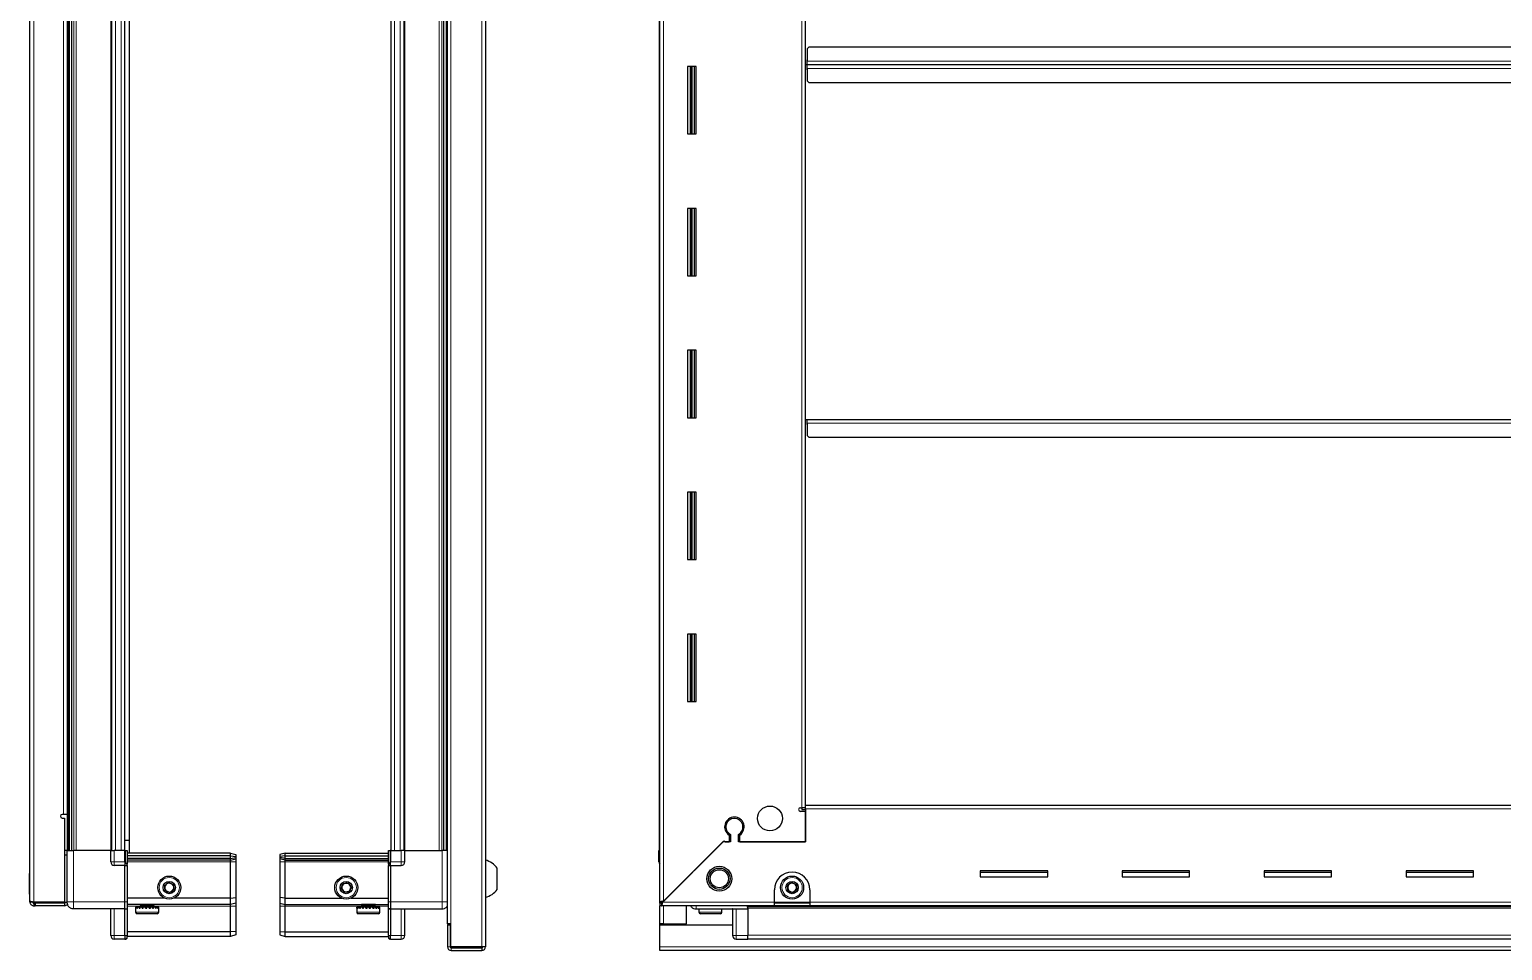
# Model space of a CAD drawing. Header units: millimetres. Extents: x 1319 to 4474, y 312 to 1769.
# Drawn here: x 2843 to 3673, y 777 to 1296 of the extents above; entities that cross this region are included whole.
import ezdxf

# ---------------------------------------------------------------- set-up
doc = ezdxf.new("R2010")
doc.units = ezdxf.units.MM

msp = doc.modelspace()

# ---------------------------------------------------------------- linework, layer by layer
at = {"color": 8, "linetype": 'Continuous', "lineweight": 18}
for p, q in [((3098.23, 1573.72), (3098.23, 778.92)), ((3080.83, 1560.82), (3080.83, 791.82)), ((2845.73, 1548.57), (2845.73, 804.07)), ((3200.64, 1547.97), (3200.64, 804.67)), ((2865.86, 1519.32), (2865.86, 833.32)), ((2868.31, 833.32), (2868.31, 1519.32)), ((2869.72, 1519.32), (2869.72, 833.32)), ((2889.13, 833.32), (2889.13, 1519.32)), ((2891.78, 833.32), (2891.78, 1519.32)), ((2894.98, 833.32), (2894.98, 1519.32)), ((3048.98, 1519.32), (3048.98, 833.32)), ((3052.18, 1519.32), (3052.18, 833.32)), ((3054.83, 1519.32), (3054.83, 833.32)), ((3074.23, 833.32), (3074.23, 1519.32)), ((3075.64, 1519.32), (3075.64, 833.32)), ((3078.09, 833.32), (3078.09, 1519.32)), ((2862.53, 853.57), (2862.53, 1499.07)), ((3278.44, 857.32), (3278.44, 1495.32)), ((4314.54, 1278.42), (3281.54, 1278.42)), ((3215.54, 1275.32), (3215.54, 1237.32)), ((3216.77, 1275.32), (3216.77, 1237.32)), ((3281.54, 1274.22), (4314.54, 1274.22)), ((3215.54, 1195.32), (3215.54, 1157.32)), ((3216.77, 1195.32), (3216.77, 1157.32)), ((3215.54, 1115.32), (3215.54, 1077.32)), ((3216.77, 1115.32), (3216.77, 1077.32)), ((3281.54, 1074.22), (4314.54, 1074.22)), ((3215.54, 1035.32), (3215.54, 997.32)), ((3216.77, 1035.32), (3216.77, 997.32)), ((3215.54, 955.32), (3215.54, 917.32)), ((3216.77, 955.32), (3216.77, 917.32)), ((4315.54, 856.72), (3280.54, 856.72)), ((2864.63, 833.32), (2864.63, 853.57)), ((2868.13, 833.32), (2868.13, 804.32)), ((2891.13, 833.32), (2891.13, 826.82)), ((3046.83, 833.32), (3046.49, 833.32)), ((3052.83, 833.32), (3052.83, 826.82)), ((3075.83, 833.32), (3075.83, 804.32)), ((2889.13, 826.82), (2891.13, 826.82)), ((2891.13, 826.82), (2891.13, 824.82)), ((2897.13, 826.82), (2891.13, 826.82)), ((2897.13, 826.82), (2897.46, 826.82)), ((2898.33, 824.62), (2897.13, 824.62)), ((2956.63, 826.82), (2898.33, 826.82)), ((2956.63, 826.82), (2959.63, 826.82)), ((2987.33, 826.82), (2984.33, 826.82)), ((2987.33, 826.82), (3045.63, 826.82)), ((3046.83, 824.62), (3045.63, 824.62)), ((3046.83, 826.82), (3046.49, 826.82)), ((3046.83, 826.82), (3052.83, 826.82)), ((3054.83, 826.82), (3052.83, 826.82)), ((3052.83, 826.82), (3052.83, 824.82)), ((3198.54, 826.82), (3198.04, 826.82)), ((2897.13, 804.32), (2868.13, 804.32)), ((2891.13, 800.32), (2891.13, 785.32)), ((2897.13, 804.32), (2898.33, 804.32)), ((2898.33, 800.12), (2897.13, 800.12)), ((2905.63, 801.82), (2898.33, 801.82)), ((2903.3, 798.42), (2903.13, 798.42)), ((2916.13, 798.42), (2903.3, 798.42)), ((2956.63, 801.82), (2913.63, 801.82)), ((2959.63, 801.82), (2956.63, 801.82)), ((2984.33, 801.82), (2987.33, 801.82)), ((2987.33, 801.82), (3030.33, 801.82)), ((3040.83, 798.42), (3027.83, 798.42)), ((3038.33, 801.82), (3045.63, 801.82)), ((3046.83, 804.32), (3045.63, 804.32)), ((3046.83, 800.12), (3045.63, 800.12)), ((3046.83, 804.32), (3075.83, 804.32)), ((3052.83, 800.32), (3052.83, 785.32)), ((3200.14, 804.17), (3263.04, 804.17)), ((3200.64, 791.82), (3200.64, 802.07)), ((3224.84, 798.42), (3220.54, 798.42)), ((3233.54, 798.42), (3224.84, 798.42)), ((3241.54, 785.32), (3241.54, 800.32)), ((3248.04, 802.06), (4348.04, 802.06)), ((3248.04, 800.82), (4348.04, 800.82)), ((3283.04, 804.17), (3263.04, 804.17)), ((3283.04, 804.17), (4313.04, 804.17)), ((3200.64, 791.32), (3200.64, 791.82)), ((2891.13, 785.32), (2889.13, 785.32)), ((2897.13, 785.32), (2891.13, 785.32)), ((2891.13, 785.32), (2891.13, 783.32)), ((2897.13, 785.32), (2898.33, 785.32)), ((3046.83, 785.32), (3045.63, 785.32)), ((3046.83, 785.32), (3052.83, 785.32)), ((3052.83, 785.32), (3052.83, 783.32)), ((3052.83, 785.32), (3054.83, 785.32)), ((3239.54, 785.32), (3241.54, 785.32)), ((3241.54, 783.32), (3241.54, 785.32)), ((3248.04, 785.32), (3241.54, 785.32)), ((3248.04, 785.47), (4348.04, 785.47)), ((3080.33, 778.92), (3078.83, 778.92)), ((3080.93, 778.32), (3080.93, 776.82)), ((4397.54, 778.92), (3198.54, 778.92))]:
    msp.add_line(p, q, dxfattribs=at)
at = {"color": 7, "linetype": 'Continuous', "lineweight": 25}
for p, q in [((3100.33, 1573.72), (3100.33, 778.92)), ((3078.73, 1560.82), (3078.73, 791.82)), ((2843.63, 804.67), (2843.63, 1547.97)), ((3198.54, 804.07), (3198.54, 1548.57)), ((2865.28, 833.32), (2865.28, 1519.32)), ((2867.07, 1519.32), (2867.07, 833.32)), ((2867.1, 1519.32), (2867.1, 833.32)), ((2889.78, 833.32), (2889.78, 1519.32)), ((2896.98, 833.32), (2896.98, 1519.32)), ((3046.98, 1519.32), (3046.98, 833.32)), ((3054.18, 1519.32), (3054.18, 833.32)), ((3076.85, 833.32), (3076.85, 1519.32)), ((3076.88, 833.32), (3076.88, 1519.32)), ((3078.68, 1519.32), (3078.68, 833.32)), ((3198.19, 1519.32), (3198.19, 833.32)), ((2899.48, 1512.32), (2899.48, 838.82)), ((2864.63, 1499.07), (2864.63, 853.57)), ((3280.54, 858.82), (3280.54, 1493.82)), ((3281.54, 1279.17), (3281.29, 1279.17)), ((3281.29, 1279.17), (3281.29, 1276.32)), ((3282.54, 1286.32), (3281.54, 1285.32)), ((3281.54, 1285.32), (3281.54, 1278.42)), ((3281.54, 1276.32), (3281.54, 1278.42)), ((4313.54, 1286.32), (3282.54, 1286.32)), ((3219.04, 1275.32), (3214.04, 1275.32)), ((3214.04, 1275.32), (3214.04, 1237.32)), ((3216.19, 1237.32), (3216.19, 1275.32)), ((3217.98, 1237.32), (3217.98, 1275.32)), ((3218.01, 1237.32), (3218.01, 1275.32)), ((3219.04, 1237.32), (3219.04, 1275.32)), ((3281.29, 1276.32), (3280.54, 1276.32)), ((3281.29, 1276.32), (3281.29, 1273.47)), ((3281.29, 1273.47), (3281.54, 1273.47)), ((3281.54, 1274.22), (3281.54, 1276.32)), ((4314.54, 1276.32), (3281.54, 1276.32)), ((3281.54, 1274.22), (3281.54, 1267.32)), ((3281.54, 1267.32), (3282.54, 1266.32)), ((3282.54, 1266.32), (4313.54, 1266.32)), ((3214.04, 1237.32), (3219.04, 1237.32)), ((3219.04, 1195.32), (3214.04, 1195.32)), ((3214.04, 1195.32), (3214.04, 1157.32)), ((3216.19, 1157.32), (3216.19, 1195.32)), ((3217.98, 1157.32), (3217.98, 1195.32)), ((3218.01, 1157.32), (3218.01, 1195.32)), ((3219.04, 1157.32), (3219.04, 1195.32)), ((3214.04, 1157.32), (3219.04, 1157.32)), ((3219.04, 1115.32), (3214.04, 1115.32)), ((3214.04, 1115.32), (3214.04, 1077.32)), ((3216.19, 1077.32), (3216.19, 1115.32)), ((3217.98, 1077.32), (3217.98, 1115.32)), ((3218.01, 1077.32), (3218.01, 1115.32)), ((3219.04, 1077.32), (3219.04, 1115.32)), ((3214.04, 1077.32), (3219.04, 1077.32)), ((3280.54, 1076.32), (3281.29, 1076.32)), ((3281.29, 1076.32), (3281.29, 1073.47)), ((3281.29, 1073.47), (3281.54, 1073.47)), ((3281.54, 1074.22), (3281.54, 1076.32)), ((3281.54, 1076.32), (4314.54, 1076.32)), ((3281.54, 1074.22), (3281.54, 1067.32)), ((3281.54, 1067.32), (3282.54, 1066.32)), ((3282.54, 1066.32), (4313.54, 1066.32)), ((3219.04, 1035.32), (3214.04, 1035.32)), ((3214.04, 1035.32), (3214.04, 997.32)), ((3216.19, 997.32), (3216.19, 1035.32)), ((3217.98, 997.32), (3217.98, 1035.32)), ((3218.01, 997.32), (3218.01, 1035.32)), ((3219.04, 997.32), (3219.04, 1035.32)), ((3214.04, 997.32), (3219.04, 997.32)), ((3219.04, 955.32), (3214.04, 955.32)), ((3214.04, 955.32), (3214.04, 917.32)), ((3216.19, 917.32), (3216.19, 955.32)), ((3217.98, 917.32), (3217.98, 955.32)), ((3218.01, 917.32), (3218.01, 955.32)), ((3219.04, 917.32), (3219.04, 955.32)), ((3214.04, 917.32), (3219.04, 917.32)), ((3277.69, 857.32), (3278.44, 857.32)), ((3280.54, 855.32), (3277.69, 855.32)), ((3280.54, 857.32), (3278.44, 857.32)), ((3278.54, 857.32), (3278.54, 856.32)), ((3278.54, 856.32), (3280.54, 856.32)), ((3280.54, 856.72), (3280.54, 858.82)), ((3280.54, 858.82), (4315.54, 858.82)), ((3280.54, 856.72), (3280.54, 838.07)), ((3280.54, 838.07), (3280.54, 855.32)), ((2862.53, 853.57), (2861.78, 853.57)), ((2861.78, 851.57), (2863.13, 851.57)), ((2864.63, 853.57), (2862.53, 853.57)), ((2863.13, 851.57), (2863.13, 804.07)), ((3238.54, 851.7), (3238.54, 850.94)), ((2899.48, 838.82), (2896.98, 838.82)), ((2899.48, 838.82), (2899.48, 831.82)), ((3200.64, 804.67), (3234.74, 838.77)), ((3234.74, 838.77), (3235.44, 838.07)), ((3237.54, 841.96), (3237.54, 838.07)), ((3238.24, 842.36), (3238.24, 838.07)), ((3242.84, 838.07), (3242.84, 842.36)), ((3243.54, 838.07), (3243.54, 841.96)), ((2864.63, 833.32), (2863.13, 833.32)), ((2864.63, 830.57), (2863.13, 830.57)), ((2864.63, 804.32), (2864.63, 833.32)), ((2889.13, 833.32), (2868.13, 833.32)), ((2889.13, 826.82), (2889.13, 833.32)), ((2889.13, 833.32), (2891.13, 833.32)), ((2897.13, 833.32), (2891.13, 833.32)), ((2897.13, 826.82), (2897.13, 833.32)), ((2897.13, 833.32), (2897.46, 833.32)), ((2897.46, 826.82), (2897.46, 833.32)), ((2897.46, 833.32), (2898.33, 833.32)), ((2898.33, 833.32), (2898.33, 825.5)), ((2956.63, 831.82), (2898.33, 831.82)), ((2956.63, 830.32), (2898.33, 830.32)), ((2956.63, 830.32), (2956.63, 831.82)), ((2956.63, 831.82), (2959.63, 831.02)), ((2956.63, 828.82), (2956.63, 830.32)), ((2956.63, 830.32), (2959.63, 829.87)), ((2959.63, 831.02), (2959.63, 829.87)), ((2987.33, 831.82), (2984.33, 831.02)), ((2984.33, 831.02), (2984.33, 829.87)), ((2987.33, 830.32), (2984.33, 829.87)), ((2987.33, 830.32), (2987.33, 831.82)), ((2987.33, 831.82), (3045.63, 831.82)), ((2987.33, 828.82), (2987.33, 830.32)), ((2987.33, 830.32), (3045.63, 830.32)), ((3045.63, 825.5), (3045.63, 833.32)), ((3045.63, 833.32), (3046.49, 833.32)), ((3046.49, 833.32), (3046.49, 833.32)), ((3046.49, 833.32), (3046.49, 826.82)), ((3046.83, 833.32), (3046.49, 833.32)), ((3046.83, 833.32), (3046.83, 826.82)), ((3046.83, 833.32), (3046.83, 833.32)), ((3046.83, 833.32), (3052.83, 833.32)), ((3046.83, 833.32), (3046.83, 826.82)), ((3054.83, 833.32), (3052.83, 833.32)), ((3054.83, 826.82), (3054.83, 833.32)), ((3054.83, 833.32), (3075.83, 833.32)), ((3198.04, 826.82), (3198.04, 833.32)), ((3198.04, 833.32), (3198.04, 833.32)), ((3198.04, 833.32), (3198.04, 833.32)), ((3198.04, 833.32), (3198.04, 826.82)), ((3198.54, 833.32), (3198.04, 833.32)), ((3234.04, 838.07), (3200.14, 804.17)), ((3238.24, 838.07), (3234.04, 838.07)), ((3235.44, 838.07), (3237.54, 838.07)), ((3280.54, 838.07), (3242.84, 838.07)), ((3243.54, 838.07), (3280.54, 838.07)), ((2897.13, 824.82), (2891.13, 824.82)), ((2897.13, 826.82), (2897.13, 824.82)), ((2897.13, 826.82), (2897.13, 824.82)), ((2897.13, 824.82), (2898.33, 824.82)), ((2897.13, 824.62), (2897.13, 824.82)), ((2897.13, 804.32), (2897.13, 824.62)), ((2956.63, 828.82), (2898.33, 828.82)), ((2956.63, 827.82), (2898.33, 827.82)), ((2898.33, 824.82), (2898.33, 825.5)), ((2898.33, 824.82), (2898.33, 824.62)), ((2898.33, 824.62), (2898.33, 804.32)), ((2956.63, 828.82), (2959.63, 829.37)), ((2956.63, 827.82), (2956.63, 828.82)), ((2956.63, 827.82), (2959.63, 828.63)), ((2956.63, 826.82), (2956.63, 827.82)), ((2956.63, 806.32), (2956.63, 826.82)), ((2959.63, 829.87), (2959.63, 829.37)), ((2959.63, 829.37), (2959.63, 828.63)), ((2959.63, 828.63), (2959.63, 826.82)), ((2959.63, 826.82), (2959.63, 806.66)), ((2984.33, 829.87), (2984.33, 829.37)), ((2987.33, 828.82), (2984.33, 829.37)), ((2984.33, 829.37), (2984.33, 828.63)), ((2987.33, 827.82), (2984.33, 828.63)), ((2984.33, 828.63), (2984.33, 826.82)), ((2984.33, 826.82), (2984.33, 806.66)), ((2987.33, 828.82), (3045.63, 828.82)), ((2987.33, 827.82), (2987.33, 828.82)), ((2987.33, 827.82), (3045.63, 827.82)), ((2987.33, 826.82), (2987.33, 827.82)), ((2987.33, 806.32), (2987.33, 826.82)), ((3045.63, 825.5), (3045.63, 824.82)), ((3046.83, 824.82), (3045.63, 824.82)), ((3045.63, 824.62), (3045.63, 824.82)), ((3045.63, 804.32), (3045.63, 824.62)), ((3046.83, 824.82), (3046.83, 826.82)), ((3046.83, 824.82), (3046.83, 824.62)), ((3046.83, 824.82), (3052.83, 824.82)), ((3046.83, 824.62), (3046.83, 804.32)), ((3106.93, 811.32), (3106.93, 823.32)), ((3198.54, 825.5), (3198.54, 825.5)), ((3417.04, 821.82), (3379.04, 821.82)), ((3379.04, 821.82), (3379.04, 818.32)), ((3417.04, 818.32), (3417.04, 821.82)), ((3497.04, 821.82), (3459.04, 821.82)), ((3459.04, 821.82), (3459.04, 818.32)), ((3497.04, 818.32), (3497.04, 821.82)), ((3577.04, 821.82), (3539.04, 821.82)), ((3539.04, 821.82), (3539.04, 818.32)), ((3577.04, 818.32), (3577.04, 821.82)), ((3657.04, 821.82), (3619.04, 821.82)), ((3619.04, 821.82), (3619.04, 818.32)), ((3657.04, 818.32), (3657.04, 821.82)), ((2843.63, 820.26), (2843.33, 820.26)), ((2843.33, 810.58), (2843.33, 820.26)), ((3379.04, 821.07), (3417.04, 821.07)), ((3379.04, 818.32), (3417.04, 818.32)), ((3459.04, 821.07), (3497.04, 821.07)), ((3459.04, 818.32), (3497.04, 818.32)), ((3539.04, 821.07), (3577.04, 821.07)), ((3539.04, 818.32), (3577.04, 818.32)), ((3619.04, 821.07), (3657.04, 821.07)), ((3619.04, 818.32), (3657.04, 818.32)), ((2843.33, 808.69), (2843.33, 810.58)), ((2843.33, 808.69), (2843.63, 808.69)), ((2919.63, 806.32), (2898.33, 806.32)), ((2956.63, 806.32), (2924.63, 806.32)), ((2956.63, 806.32), (2959.63, 806.66)), ((2956.63, 802.82), (2956.63, 806.32)), ((2959.63, 806.66), (2959.63, 803.63)), ((2987.33, 806.32), (2984.33, 806.66)), ((2984.33, 806.66), (2984.33, 803.63)), ((2987.33, 806.32), (3019.33, 806.32)), ((2987.33, 802.82), (2987.33, 806.32)), ((3024.33, 806.32), (3045.63, 806.32)), ((3263.04, 804.17), (3263.04, 811.07)), ((3283.04, 811.07), (3283.04, 804.17)), ((2843.63, 804.17), (2843.63, 804.67)), ((2845.13, 804.17), (2843.63, 804.17)), ((2863.13, 804.07), (2845.73, 804.07)), ((2845.73, 803.57), (2845.73, 802.07)), ((2845.73, 803.57), (2846.63, 803.57)), ((2845.73, 802.07), (2846.63, 802.07)), ((2846.63, 803.57), (2846.63, 802.07)), ((2863.13, 803.57), (2846.63, 803.57)), ((2863.13, 802.07), (2846.63, 802.07)), ((2863.13, 804.07), (2864.63, 804.07)), ((2863.13, 803.57), (2863.13, 802.07)), ((2897.13, 800.32), (2868.13, 800.32)), ((2889.13, 785.32), (2889.13, 800.32)), ((2897.13, 800.32), (2897.13, 804.32)), ((2897.13, 800.32), (2898.33, 800.32)), ((2897.13, 800.12), (2897.13, 800.32)), ((2897.13, 785.32), (2897.13, 800.12)), ((2898.33, 804.32), (2898.33, 800.32)), ((2956.63, 802.82), (2898.33, 802.82)), ((2898.33, 800.32), (2898.33, 800.12)), ((2898.33, 800.12), (2898.33, 785.32)), ((2903.13, 801.32), (2903.13, 798.42)), ((2903.22, 801.32), (2903.13, 801.32)), ((2903.22, 800.82), (2903.22, 801.32)), ((2903.39, 801.32), (2903.22, 801.32)), ((2903.22, 800.82), (2903.39, 800.82)), ((2903.39, 800.82), (2903.39, 801.32)), ((2903.88, 801.32), (2903.39, 801.32)), ((2903.88, 800.82), (2903.88, 801.32)), ((2904.26, 801.32), (2903.88, 801.32)), ((2903.88, 800.82), (2904.26, 800.82)), ((2904.08, 797.62), (2903.93, 797.62)), ((2915.33, 797.62), (2904.08, 797.62)), ((2904.26, 800.82), (2904.26, 801.32)), ((2905.1, 801.32), (2904.26, 801.32)), ((2905.1, 800.82), (2905.1, 801.32)), ((2905.66, 801.32), (2905.1, 801.32)), ((2905.1, 800.82), (2905.66, 800.82)), ((2905.23, 801.42), (2905.23, 801.32)), ((2910.62, 801.42), (2905.23, 801.42)), ((2905.63, 802.82), (2905.63, 802.79)), ((2905.63, 802.79), (2906.32, 802.31)), ((2905.73, 802.79), (2905.63, 802.79)), ((2906.32, 802.31), (2905.63, 801.82)), ((2905.73, 801.82), (2905.63, 801.82)), ((2905.66, 800.82), (2905.66, 801.32)), ((2906.76, 801.32), (2905.66, 801.32)), ((2913.63, 802.79), (2905.73, 802.79)), ((2913.63, 801.82), (2905.73, 801.82)), ((2906.4, 802.31), (2906.32, 802.31)), ((2912.94, 802.31), (2906.4, 802.31)), ((2906.76, 800.82), (2906.76, 801.32)), ((2907.44, 801.32), (2906.76, 801.32)), ((2906.76, 800.82), (2907.44, 800.82)), ((2907.44, 800.82), (2907.44, 801.32)), ((2908.71, 801.32), (2907.44, 801.32)), ((2908.71, 800.82), (2908.71, 801.32)), ((2909, 801.32), (2908.71, 801.32)), ((2908.71, 800.82), (2909.44, 800.82)), ((2909, 800.82), (2909, 801.32)), ((2909.44, 800.82), (2909.44, 801.32)), ((2910.74, 801.32), (2909.44, 801.32)), ((2914.03, 801.42), (2910.62, 801.42)), ((2910.74, 800.82), (2910.74, 801.32)), ((2910.74, 800.82), (2911.46, 800.82)), ((2910.87, 800.82), (2910.87, 801.32)), ((2911.46, 801.32), (2910.87, 801.32)), ((2911.46, 800.82), (2911.46, 801.32)), ((2912.66, 801.32), (2911.46, 801.32)), ((2912.66, 800.82), (2912.66, 801.32)), ((2913.3, 801.32), (2912.66, 801.32)), ((2912.66, 800.82), (2913.3, 800.82)), ((2912.94, 802.31), (2913.63, 802.79)), ((2913.63, 801.82), (2912.94, 802.31)), ((2913.3, 800.82), (2913.3, 801.32)), ((2914.29, 801.32), (2913.3, 801.32)), ((2913.63, 802.79), (2913.63, 802.82)), ((2914.03, 801.32), (2914.03, 801.42)), ((2914.29, 800.82), (2914.29, 801.32)), ((2914.77, 801.32), (2914.29, 801.32)), ((2914.29, 800.82), (2914.77, 800.82)), ((2914.77, 800.82), (2914.77, 801.32)), ((2915.46, 801.32), (2914.77, 801.32)), ((2915.46, 800.82), (2915.46, 801.32)), ((2915.75, 801.32), (2915.46, 801.32)), ((2915.46, 800.82), (2915.75, 800.82)), ((2915.75, 800.82), (2915.75, 801.32)), ((2916.06, 801.32), (2915.75, 801.32)), ((2916.06, 800.82), (2916.06, 801.32)), ((2916.12, 801.32), (2916.06, 801.32)), ((2916.06, 800.82), (2916.12, 800.82)), ((2916.12, 800.82), (2916.12, 801.32)), ((2916.13, 801.32), (2916.12, 801.32)), ((2916.13, 798.42), (2916.13, 801.32)), ((2959.63, 803.63), (2956.63, 802.82)), ((2956.63, 801.82), (2956.63, 802.82)), ((2956.63, 787.32), (2956.63, 801.82)), ((2959.63, 803.63), (2959.63, 801.82)), ((2959.63, 801.82), (2959.63, 787.48)), ((2984.33, 803.63), (2987.33, 802.82)), ((2984.33, 803.63), (2984.33, 801.82)), ((2984.33, 801.82), (2984.33, 787.48)), ((2987.33, 802.82), (3045.63, 802.82)), ((2987.33, 801.82), (2987.33, 802.82)), ((2987.33, 787.32), (2987.33, 801.82)), ((3027.83, 801.32), (3027.83, 798.42)), ((3027.85, 801.32), (3027.83, 801.32)), ((3027.85, 800.82), (3027.85, 801.32)), ((3027.94, 801.32), (3027.85, 801.32)), ((3027.85, 800.82), (3027.94, 800.82)), ((3027.94, 800.82), (3027.94, 801.32)), ((3028.32, 801.32), (3027.94, 801.32)), ((3028.32, 800.82), (3028.32, 801.32)), ((3028.63, 801.32), (3028.32, 801.32)), ((3028.32, 800.82), (3028.63, 800.82)), ((3028.63, 800.82), (3028.63, 801.32)), ((3029.37, 801.32), (3028.63, 801.32)), ((3040.03, 797.62), (3028.63, 797.62)), ((3029.37, 800.82), (3029.37, 801.32)), ((3029.88, 801.32), (3029.37, 801.32)), ((3029.37, 800.82), (3029.88, 800.82)), ((3029.88, 800.82), (3029.88, 801.32)), ((3030.92, 801.32), (3029.88, 801.32)), ((3029.93, 801.42), (3029.93, 801.32)), ((3038.73, 801.42), (3029.93, 801.42)), ((3030.33, 802.82), (3030.33, 802.79)), ((3030.33, 802.79), (3031.02, 802.31)), ((3038.33, 802.79), (3030.33, 802.79)), ((3031.02, 802.31), (3030.33, 801.82)), ((3038.33, 801.82), (3030.33, 801.82)), ((3030.92, 800.82), (3030.92, 801.32)), ((3031.57, 801.32), (3030.92, 801.32)), ((3030.92, 800.82), (3031.57, 800.82)), ((3037.64, 802.31), (3031.02, 802.31)), ((3031.57, 800.82), (3031.57, 801.32)), ((3032.79, 801.32), (3031.57, 801.32)), ((3032.79, 800.82), (3032.79, 801.32)), ((3033.29, 801.32), (3032.79, 801.32)), ((3032.79, 800.82), (3033.52, 800.82)), ((3033.29, 800.82), (3033.29, 801.32)), ((3033.52, 800.82), (3033.52, 801.32)), ((3034.82, 801.32), (3033.52, 801.32)), ((3034.82, 800.82), (3034.82, 801.32)), ((3034.82, 800.82), (3035.55, 800.82)), ((3035.16, 800.82), (3035.16, 801.32)), ((3035.55, 801.32), (3035.16, 801.32)), ((3035.55, 800.82), (3035.55, 801.32)), ((3036.8, 801.32), (3035.55, 801.32)), ((3036.8, 800.82), (3036.8, 801.32)), ((3037.46, 801.32), (3036.8, 801.32)), ((3036.8, 800.82), (3037.46, 800.82)), ((3037.46, 800.82), (3037.46, 801.32)), ((3038.54, 801.32), (3037.46, 801.32)), ((3037.64, 802.31), (3038.33, 802.79)), ((3038.33, 801.82), (3037.64, 802.31)), ((3038.33, 802.79), (3038.33, 802.82)), ((3038.54, 800.82), (3038.54, 801.32)), ((3039.07, 801.32), (3038.54, 801.32)), ((3038.54, 800.82), (3039.07, 800.82)), ((3038.73, 801.32), (3038.73, 801.42)), ((3039.07, 800.82), (3039.07, 801.32)), ((3039.86, 801.32), (3039.07, 801.32)), ((3039.86, 800.82), (3039.86, 801.32)), ((3040.21, 801.32), (3039.86, 801.32)), ((3039.86, 800.82), (3040.21, 800.82)), ((3040.21, 800.82), (3040.21, 801.32)), ((3040.64, 801.32), (3040.21, 801.32)), ((3040.64, 800.82), (3040.64, 801.32)), ((3040.78, 801.32), (3040.64, 801.32)), ((3040.64, 800.82), (3040.78, 800.82)), ((3040.78, 800.82), (3040.78, 801.32)), ((3040.83, 801.32), (3040.78, 801.32)), ((3040.83, 798.42), (3040.83, 801.32)), ((3045.63, 800.32), (3045.63, 804.32)), ((3046.83, 800.32), (3045.63, 800.32)), ((3045.63, 800.12), (3045.63, 800.32)), ((3045.63, 785.32), (3045.63, 800.12)), ((3046.83, 804.32), (3046.83, 800.32)), ((3046.83, 800.32), (3046.83, 800.12)), ((3046.83, 800.32), (3075.83, 800.32)), ((3046.83, 800.12), (3046.83, 785.32)), ((3046.83, 800.12), (3046.83, 785.32)), ((3054.83, 785.32), (3054.83, 800.32)), ((3198.54, 803.57), (3198.54, 804.07)), ((3200.04, 804.07), (3198.54, 804.07)), ((3198.54, 803.57), (3198.54, 802.07)), ((3199.54, 803.57), (3198.54, 803.57)), ((3198.54, 791.82), (3198.54, 802.07)), ((3199.54, 802.07), (3198.54, 802.07)), ((3199.54, 803.57), (3199.54, 802.07)), ((3263.04, 802.07), (3199.54, 802.07)), ((3213.54, 791.82), (3213.54, 802.07)), ((3219.04, 800.32), (3248.04, 800.32)), ((3220.54, 800.32), (3220.54, 798.42)), ((3225.11, 797.62), (3221.34, 797.62)), ((3232.74, 797.62), (3225.11, 797.62)), ((3233.54, 798.42), (3233.54, 800.32)), ((3239.54, 800.32), (3239.54, 785.32)), ((3248.04, 800.36), (3247.96, 802.07)), ((4348.04, 801.47), (3248.04, 801.47)), ((3248.04, 800.32), (3248.04, 800.82)), ((3248.04, 800.32), (3248.04, 785.32)), ((3263.04, 802.07), (3263.04, 804.17)), ((3283.04, 803.57), (3263.04, 803.57)), ((3283.04, 802.07), (3263.04, 802.07)), ((3283.04, 804.17), (3283.04, 802.07)), ((4313.04, 802.07), (3283.04, 802.07)), ((3080.83, 791.82), (3078.73, 791.82)), ((3078.83, 791.32), (3080.33, 791.32)), ((3078.83, 791.32), (3078.83, 778.92)), ((3080.33, 791.32), (3080.33, 778.92)), ((3080.83, 778.92), (3080.83, 791.82)), ((3200.64, 791.82), (3198.54, 791.82)), ((3198.54, 791.32), (3198.54, 791.82)), ((3198.54, 778.92), (3198.54, 791.32)), ((3198.54, 791.32), (3239.54, 791.32)), ((3200.04, 791.32), (3200.04, 791.82)), ((3200.64, 791.82), (3213.54, 791.82)), ((2897.13, 783.32), (2891.13, 783.32)), ((2897.13, 785.32), (2897.13, 783.32)), ((2897.13, 783.32), (2897.46, 783.32)), ((2897.13, 783.32), (2897.46, 783.32)), ((2897.13, 783.32), (2897.13, 783.32)), ((2897.46, 783.32), (2898.33, 783.82)), ((2897.46, 783.32), (2898.33, 783.82)), ((2956.63, 787.32), (2898.33, 787.32)), ((2898.33, 783.82), (2898.33, 785.32)), ((2956.63, 784.82), (2898.33, 784.82)), ((2959.63, 787.48), (2956.63, 787.32)), ((2956.63, 784.82), (2956.63, 787.32)), ((2959.63, 785.63), (2956.63, 784.82)), ((2959.63, 787.48), (2959.63, 785.63)), ((2984.33, 787.48), (2987.33, 787.32)), ((2984.33, 787.48), (2984.33, 785.63)), ((2984.33, 785.63), (2987.33, 784.82)), ((2987.33, 787.32), (3045.63, 787.32)), ((2987.33, 784.82), (2987.33, 787.32)), ((2987.33, 784.82), (3045.63, 784.82)), ((3045.63, 785.32), (3045.63, 783.82)), ((3045.63, 783.82), (3046.49, 783.32)), ((3046.83, 783.32), (3046.49, 783.32)), ((3046.83, 783.32), (3046.83, 785.32)), ((3046.83, 783.32), (3052.83, 783.32)), ((3239.54, 785.32), (3239.54, 785.32)), ((3241.54, 783.32), (3248.04, 783.32)), ((3241.54, 783.32), (3248.04, 783.32)), ((3248.04, 783.32), (3248.04, 785.32)), ((3248.04, 783.47), (4348.04, 783.47)), ((3248.04, 783.32), (3248.04, 783.32)), ((3098.23, 778.92), (3080.83, 778.92)), ((3080.93, 778.32), (3098.23, 778.32)), ((3080.93, 776.82), (3098.23, 776.82)), ((3100.33, 778.92), (3098.23, 778.92)), ((3098.23, 778.32), (3098.23, 776.82)), ((3198.54, 776.82), (3198.54, 778.92)), ((4397.54, 776.82), (3198.54, 776.82))]:
    msp.add_line(p, q, dxfattribs=at)
for centre, radius in [((3260.54, 851.32), 7), ((3232.04, 817.32), 7), ((3232.04, 817.32), 6.03), ((3232.04, 817.32), 5.1), ((2922.13, 812.32), 6.5), ((2922.13, 812.32), 3.46), ((3021.83, 812.32), 6.5), ((3021.83, 812.32), 3.46), ((3273.04, 812.32), 6.5), ((3273.04, 812.32), 3.46)]:
    msp.add_circle(centre, radius, dxfattribs=at)
at = {"color": 8, "linetype": 'Continuous', "lineweight": 18}
for centre in [(2922.13, 812.32), (3021.83, 812.32), (3273.04, 812.32)]:
    msp.add_circle(centre, 5.7, dxfattribs=at)
at = {"color": 7, "linetype": 'Continuous', "lineweight": 25}
for centre, radius, start, end in [((3277.69, 856.32), 1, 90, 270), ((2861.78, 852.57), 1, 90, 270), ((3240.54, 846.57), 5.5, 303.05573, 236.94427), ((3240.54, 846.57), 4.8, 298.63099, 241.36901), ((2891.13, 826.82), 2, 180, 270), ((3052.83, 826.82), 2, 270, 0), ((3097.3, 816.3), 11.91, 36.1266, 75.29965), ((3200.04, 826.82), 2, 180, 198.58003), ((3200.04, 826.82), 2, 180, 221.39416), ((3200.04, 826.82), 2, 213.94202, 221.40962), ((2922.13, 812.32), 2.5, 127.98423, 187.98423), ((2922.13, 812.32), 2.5, 67.98423, 127.98423), ((2922.13, 812.32), 2.5, 7.98423, 67.98423), ((3021.83, 812.32), 2.5, 95.91157, 155.91157), ((3021.83, 812.32), 2.5, 35.91157, 95.91157), ((3021.83, 812.32), 2.5, 335.91157, 35.91157), ((3273.04, 811.07), 10, 90, 180), ((3273.04, 812.32), 2.5, 127.47401, 187.47401), ((3273.04, 812.32), 2.5, 67.47401, 127.47401), ((3273.04, 811.07), 10, 0, 90), ((3273.04, 812.32), 2.5, 7.47401, 67.47401), ((2922.13, 812.32), 2.5, 187.98423, 247.98423), ((2922.13, 812.32), 2.5, 247.98423, 307.98423), ((2922.13, 812.32), 2.5, 307.98423, 7.98423), ((3021.83, 812.32), 2.5, 155.91157, 215.91157), ((3021.83, 812.32), 2.5, 215.91157, 275.91157), ((3021.83, 812.32), 2.5, 275.91157, 335.91157), ((3097.3, 818.35), 11.91, 284.70035, 323.8734), ((3273.04, 812.32), 2.5, 187.47401, 247.47401), ((3273.04, 812.32), 2.5, 247.47401, 307.47401), ((3273.04, 812.32), 2.5, 307.47401, 7.47401), ((2845.63, 804.57), 0.5, 243.58436, 270), ((2863.03, 804.17), 0.6, 270, 350.40593), ((2863.03, 804.17), 2.1, 272.7294, 327.8305), ((2903.93, 798.42), 0.8, 180, 270), ((2905.23, 801.82), 0.4, 270, 360), ((2914.03, 801.82), 0.4, 180, 270), ((2915.33, 798.42), 0.8, 270, 360), ((3028.63, 798.42), 0.8, 180, 270), ((3029.93, 801.82), 0.4, 270, 360), ((3038.73, 801.82), 0.4, 180, 270), ((3040.03, 798.42), 0.8, 270, 0), ((3221.34, 798.42), 0.8, 180, 270), ((3232.74, 798.42), 0.8, 270, 360), ((3239.34, 800.12), 0.2, 0, 90), ((2891.13, 785.32), 2, 180, 270), ((3052.83, 785.32), 2, 270, 0), ((3241.54, 785.32), 2, 180, 270), ((3241.54, 785.32), 2, 180, 270), ((3080.93, 778.92), 2.1, 180, 270), ((3080.93, 778.92), 0.6, 180, 270), ((3098.23, 778.92), 2.1, 270, 0), ((3098.23, 778.92), 0.6, 270, 0)]:
    msp.add_arc(centre, radius, start, end, dxfattribs=at)
for centre, start_param, end_param in [((2900.92, 826.82), 3.141593, 3.864327), ((3043.03, 826.82), 5.560451, 6.283185)]:
    msp.add_ellipse(centre, major_axis=(3.46, 0), ratio=0.57735, start_param=start_param, end_param=end_param, dxfattribs=at)
for points, knots in [([(2864.63, 833.32), (2864.67, 833.32), (2864.74, 833.32), (2865.35, 833.32), (2866.23, 833.32), (2867.22, 833.32), (2867.87, 833.32), (2868.13, 833.32)], [0, 0, 0, 0, 0.2146939, 0.4293877, 0.6440816, 0.8587754, 1, 1, 1, 1]), ([(3078.68, 833.32), (3078.64, 833.32), (3078.42, 833.32), (3077.7, 833.32), (3076.74, 833.32), (3076.09, 833.32), (3075.83, 833.32)], [0, 0, 0, 0, 0.071707, 0.420979, 0.770251, 1, 1, 1, 1]), ([(2919.45, 813.41), (2919.86, 813.72), (2920.62, 814.32), (2921.37, 814.91), (2921.73, 815.18)], [0, 0, 0, 0, 0.5346859, 1, 1, 1, 1]), ([(2921.73, 815.18), (2922.2, 814.99), (2923.1, 814.63), (2923.99, 814.27), (2924.4, 814.1)], [0, 0, 0, 0, 0.534686, 1, 1, 1, 1]), ([(2924.4, 814.1), (2924.45, 813.76), (2924.56, 812.94), (2924.7, 811.96), (2924.79, 811.37), (2924.8, 811.24)], [0, 0, 0, 0, 0.3629006, 0.8668753, 1, 1, 1, 1]), ([(3018.96, 812.03), (3019.17, 812.5), (3019.56, 813.38), (3019.95, 814.25), (3020.13, 814.66)], [0, 0, 0, 0, 0.534686, 1, 1, 1, 1]), ([(3020.13, 814.66), (3020.48, 814.7), (3021.3, 814.78), (3022.29, 814.88), (3022.88, 814.95), (3023.01, 814.96)], [0, 0, 0, 0, 0.362901, 0.866875, 1, 1, 1, 1]), ([(3023.01, 814.96), (3023.31, 814.54), (3023.87, 813.76), (3024.44, 812.98), (3024.7, 812.62)], [0, 0, 0, 0, 0.534686, 1, 1, 1, 1]), ([(3270.37, 813.43), (3270.47, 813.51), (3270.94, 813.87), (3271.73, 814.48), (3272.39, 814.98), (3272.66, 815.19)], [0, 0, 0, 0, 0.1331247, 0.6370994, 1, 1, 1, 1]), ([(3270.75, 810.57), (3270.68, 811.08), (3270.55, 812.03), (3270.43, 812.99), (3270.37, 813.43)], [0, 0, 0, 0, 0.534686, 1, 1, 1, 1]), ([(3272.66, 815.19), (3273.14, 814.99), (3274.03, 814.62), (3274.92, 814.25), (3275.33, 814.08)], [0, 0, 0, 0, 0.534686, 1, 1, 1, 1]), ([(3275.33, 814.08), (3275.4, 813.57), (3275.52, 812.61), (3275.65, 811.66), (3275.7, 811.22)], [0, 0, 0, 0, 0.5346859, 1, 1, 1, 1]), ([(2919.85, 810.55), (2919.83, 810.67), (2919.75, 811.26), (2919.61, 812.25), (2919.5, 813.06), (2919.45, 813.41)], [0, 0, 0, 0, 0.1331247, 0.6370994, 1, 1, 1, 1]), ([(2922.53, 809.46), (2922.05, 809.66), (2921.16, 810.02), (2920.27, 810.38), (2919.85, 810.55)], [0, 0, 0, 0, 0.5346859, 1, 1, 1, 1]), ([(2924.8, 811.24), (2924.4, 810.92), (2923.64, 810.33), (2922.88, 809.74), (2922.53, 809.46)], [0, 0, 0, 0, 0.5346859, 1, 1, 1, 1]), ([(3020.65, 809.69), (3020.35, 810.11), (3019.78, 810.89), (3019.22, 811.66), (3018.96, 812.03)], [0, 0, 0, 0, 0.534686, 1, 1, 1, 1]), ([(3023.52, 809.99), (3023.4, 809.97), (3022.8, 809.91), (3021.81, 809.81), (3020.99, 809.72), (3020.65, 809.69)], [0, 0, 0, 0, 0.1331247, 0.6370994, 1, 1, 1, 1]), ([(3024.7, 812.62), (3024.49, 812.15), (3024.09, 811.27), (3023.7, 810.39), (3023.52, 809.99)], [0, 0, 0, 0, 0.534686, 1, 1, 1, 1]), ([(3273.41, 809.46), (3272.94, 809.66), (3272.05, 810.03), (3271.16, 810.4), (3270.75, 810.57)], [0, 0, 0, 0, 0.534686, 1, 1, 1, 1]), ([(3275.7, 811.22), (3275.43, 811.01), (3274.78, 810.51), (3273.99, 809.9), (3273.51, 809.54), (3273.41, 809.46)], [0, 0, 0, 0, 0.362901, 0.866875, 1, 1, 1, 1]), ([(2845.73, 804.07), (2845.47, 804.12), (2844.98, 804.21), (2844.34, 804.34), (2843.87, 804.47), (2843.65, 804.58), (2843.63, 804.65), (2843.63, 804.67)], [0, 0, 0, 0, 0.230255, 0.448522, 0.666786, 0.88505, 1, 1, 1, 1]), ([(2843.63, 804.17), (2843.65, 803.92), (2843.71, 803.43), (2844.1, 802.79), (2844.66, 802.32), (2845.24, 802.1), (2845.6, 802.08), (2845.73, 802.07)], [0, 0, 0, 0, 0.2302553, 0.4485219, 0.6667858, 0.8850496, 1, 1, 1, 1]), ([(2864.63, 803.82), (2864.63, 803.83), (2864.63, 803.84), (2864.63, 803.96), (2864.63, 804.13), (2864.63, 804.26), (2864.63, 804.32)], [0, 0, 0, 0, 0.249394, 0.500333, 0.750167, 1, 1, 1, 1]), ([(2868.13, 800.32), (2867.69, 800.37), (2867.01, 800.44), (2866.19, 800.88), (2865.63, 801.33), (2865.18, 801.89), (2864.75, 802.71), (2864.67, 803.38), (2864.63, 803.82)], [0, 0, 0, 0, 0.239457, 0.368361, 0.5, 0.631639, 0.760543, 1, 1, 1, 1]), ([(3075.83, 800.32), (3076.27, 800.37), (3076.95, 800.44), (3077.76, 800.88), (3078.31, 801.32), (3078.59, 801.69), (3078.73, 801.87)], [0, 0, 0, 0, 0.384298, 0.591173, 0.802437, 1, 1, 1, 1]), ([(3200.64, 804.67), (3200.38, 804.63), (3199.89, 804.54), (3199.25, 804.4), (3198.78, 804.27), (3198.56, 804.16), (3198.54, 804.1), (3198.54, 804.07)], [0, 0, 0, 0, 0.230255, 0.448522, 0.666786, 0.88505, 1, 1, 1, 1]), ([(3199.54, 802.07), (3199.58, 802.1), (3199.67, 802.15), (3199.81, 802.55), (3199.94, 803.1), (3200.05, 803.68), (3200.11, 804.05), (3200.14, 804.17)], [0, 0, 0, 0, 0.230255, 0.448522, 0.666786, 0.88505, 1, 1, 1, 1]), ([(3215.82, 802.07), (3215.94, 801.87), (3216.33, 801.22), (3217.48, 800.51), (3218.52, 800.39), (3219.04, 800.32)], [0, 0, 0, 0, 0.18225, 0.591125, 1, 1, 1, 1]), ([(3248.04, 800.32), (3248.04, 800.36), (3248.04, 800.44), (3248.04, 801.06), (3248.04, 801.62), (3248.04, 801.99), (3248.04, 802)], [0, 0, 0, 0, 0.3302662, 0.6605324, 0.9907986, 1, 1, 1, 1])]:
    msp.add_open_spline(points, degree=3, knots=knots, dxfattribs=at)
for points in [[(2845.13, 804.17), (2845.14, 804.09), (2845.15, 803.94), (2845.29, 803.74), (2845.49, 803.6), (2845.65, 803.58), (2845.73, 803.57)], [(3199.54, 803.57), (3199.59, 803.58), (3199.69, 803.6), (3199.84, 803.74), (3199.99, 803.94), (3200.09, 804.09), (3200.14, 804.17)], [(3200.64, 804.67), (3200.56, 804.62), (3200.4, 804.52), (3200.2, 804.37), (3200.06, 804.22), (3200.05, 804.12), (3200.04, 804.07)]]:
    msp.add_open_spline(points, degree=3, dxfattribs=at)
at = {"color": 8, "linetype": 'Continuous', "lineweight": 18}
for points, knots in [([(2868.13, 804.32), (2867.69, 804.32), (2867.01, 804.32), (2866.19, 804.32), (2865.63, 804.32), (2865.18, 804.32), (2864.75, 804.32), (2864.67, 804.32), (2864.63, 804.32)], [0, 0, 0, 0, 0.239457, 0.368361, 0.5, 0.631639, 0.760543, 1, 1, 1, 1]), ([(3075.83, 804.32), (3076.27, 804.32), (3076.95, 804.32), (3077.76, 804.32), (3078.31, 804.32), (3078.59, 804.32), (3078.73, 804.32)], [0, 0, 0, 0, 0.3842982, 0.5911726, 0.8024372, 1, 1, 1, 1]), ([(3219.04, 800.32), (3219.04, 800.37), (3219.04, 800.44), (3219.04, 800.88), (3219.04, 801.33), (3219.04, 801.75), (3219.04, 802.02), (3219.04, 802.07)], [0, 0, 0, 0, 0.359753, 0.553414, 0.751185, 0.948956, 1, 1, 1, 1])]:
    msp.add_open_spline(points, degree=3, knots=knots, dxfattribs=at)
for points in [[(2868.13, 804.32), (2868.13, 803.8), (2868.13, 802.75), (2868.13, 801.43), (2868.13, 800.5), (2868.13, 800.38), (2868.13, 800.32)], [(3075.83, 804.32), (3075.83, 803.8), (3075.83, 802.75), (3075.83, 801.43), (3075.83, 800.5), (3075.83, 800.38), (3075.83, 800.32)]]:
    msp.add_open_spline(points, degree=3, dxfattribs=at)

doc.saveas('drawing.dxf')
